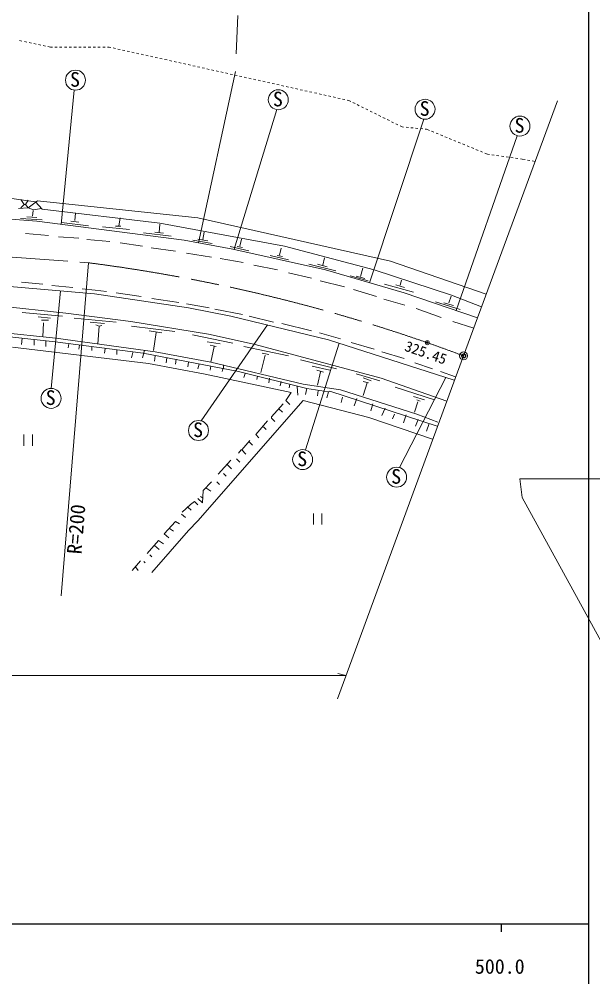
# Model space of a CAD drawing. Units: millimetres, scale not verified. Extents: x 40000 to 680000, y 20000 to 380000.
# Drawn here: x 507666 to 579500, y 198357 to 318217 of the extents above; entities that cross this region are included whole.
import ezdxf
from ezdxf.enums import TextEntityAlignment as Align

# ---------------------------------------------------------------- set-up
doc = ezdxf.new("R2010")
doc.units = ezdxf.units.MM
doc.header["$LTSCALE"] = 1000
doc.header["$PDMODE"] = 32
doc.header["$PDSIZE"] = 500
doc.linetypes.add('CHAIN', pattern=[18.5, 12, -1.5, 3.5, -1.5])
for name, color, linetype, lineweight in [('M-BGD', 7, 'Continuous', 13), ('M-BMK', 2, 'CHAIN', 13), ('M-BMK-SRVR', 3, 'Continuous', 13), ('M-STR-HTXT', 7, 'Continuous', 13), ('M-STR-STRC', 7, 'Continuous', 13), ('M-TTL-BAND', 7, 'Continuous', 25)]:
    doc.layers.add(name, color=color, linetype=linetype, lineweight=lineweight)
doc.layers.add('M-OTRS', color=6, linetype='Continuous')
doc.styles.add('ＭＳ ゴシック', font='')
doc.styles.get('ＭＳ ゴシック').set_extended_font_data('MS Gothic')

msp = doc.modelspace()

# ---------------------------------------------------------------- linework, layer by layer
at = {"layer": 'M-BGD'}
for p, q in [((507729, 315541), (508022, 315479)), ((508316, 315416), (508609, 315354)), ((508903, 315292), (509196, 315230)), ((509489, 315167), (509783, 315105)), ((510076, 315043), (510370, 314980)), ((510663, 314918), (510957, 314856)), ((511250, 314794), (511604, 314718)), ((511604, 314718), (511827, 314718)), ((512127, 314718), (512427, 314718)), ((512727, 314718), (513027, 314718)), ((513327, 314718), (513627, 314718)), ((513927, 314718), (514227, 314718)), ((514527, 314718), (514827, 314718)), ((515127, 314718), (515427, 314718)), ((515727, 314718), (516027, 314718)), ((516327, 314718), (516627, 314718)), ((516927, 314718), (517227, 314718)), ((517527, 314718), (517827, 314718)), ((518127, 314718), (518427, 314718)), ((518727, 314718), (518950, 314718)), ((518950, 314718), (519151, 314674)), ((519444, 314609), (519737, 314543)), ((520029, 314478), (520322, 314413)), ((520615, 314348), (520908, 314283)), ((521201, 314217), (521494, 314152)), ((521786, 314087), (522079, 314022)), ((522372, 313957), (522665, 313891)), ((522958, 313826), (523251, 313761)), ((523543, 313696), (523836, 313631)), ((524129, 313565), (524422, 313500)), ((524715, 313435), (525007, 313370)), ((525300, 313305), (525593, 313239)), ((525886, 313174), (526179, 313109)), ((526472, 313044), (526764, 312978)), ((527057, 312913), (527350, 312848)), ((527643, 312783), (527936, 312718)), ((528229, 312652), (528521, 312587)), ((528814, 312522), (529107, 312457)), ((529400, 312392), (529693, 312326)), ((529986, 312261), (530278, 312196)), ((530571, 312131), (530864, 312066)), ((531157, 312000), (531450, 311935)), ((531743, 311870), (532035, 311805)), ((532328, 311740), (532621, 311674)), ((532914, 311609), (533207, 311544)), ((533500, 311479), (533792, 311414)), ((534085, 311348), (534378, 311283)), ((534671, 311218), (534964, 311153)), ((535256, 311088), (535549, 311022)), ((535842, 310957), (536135, 310892)), ((536428, 310827), (536721, 310762)), ((537013, 310696), (537306, 310631)), ((537599, 310566), (537892, 310501)), ((514546, 309344), (512948, 292526)), ((538185, 310436), (538478, 310370)), ((538770, 310305), (539063, 310240)), ((539356, 310175), (539649, 310110)), ((539942, 310044), (540235, 309979)), ((540527, 309914), (540820, 309849)), ((541113, 309784), (541406, 309718)), ((541699, 309653), (541992, 309588)), ((542284, 309523), (542577, 309458)), ((542870, 309392), (543163, 309327)), ((543456, 309262), (543749, 309197)), ((544041, 309132), (544334, 309066)), ((544627, 309001), (544920, 308936)), ((545213, 308871), (545506, 308806)), ((545798, 308740), (546091, 308675)), ((546384, 308610), (546677, 308545)), ((546970, 308480), (547262, 308414)), ((547555, 308349), (547848, 308284)), ((548141, 308219), (548434, 308154)), ((548727, 308088), (548927, 308044)), ((548927, 308044), (549183, 307917)), ((539946, 306889), (534583, 289416)), ((549452, 307784), (549721, 307650)), ((549989, 307517), (550258, 307384)), ((550527, 307251), (550796, 307118)), ((551065, 306984), (551333, 306851)), ((558318, 305703), (551545, 285214)), ((551602, 306718), (551871, 306585)), ((552140, 306452), (552409, 306318)), ((552677, 306185), (552946, 306052)), ((553215, 305919), (553484, 305785)), ((553753, 305652), (554021, 305519)), ((554290, 305386), (554559, 305253)), ((554828, 305119), (555097, 304986)), ((555365, 304853), (555621, 304726)), ((555621, 304726), (555808, 304709)), ((556106, 304681), (556405, 304654)), ((556704, 304626), (557003, 304598)), ((557301, 304571), (557600, 304543)), ((557899, 304516), (558197, 304488)), ((558496, 304460), (558682, 304443)), ((558682, 304443), (559031, 304300)), ((559308, 304186), (559586, 304072)), ((559864, 303958), (560141, 303845)), ((560419, 303731), (560696, 303617)), ((560974, 303503), (561251, 303389)), ((561529, 303275), (561806, 303161)), ((570011, 303634), (562382, 281743)), ((562084, 303047), (562361, 302933)), ((562639, 302820), (562916, 302706)), ((563194, 302592), (563472, 302478)), ((563749, 302364), (564027, 302250)), ((564304, 302136), (564582, 302022)), ((564859, 301908), (565137, 301795)), ((565414, 301681), (565692, 301567)), ((565969, 301453), (566318, 301310)), ((566318, 301310), (566559, 301276)), ((566856, 301235), (567153, 301193)), ((567450, 301152), (567747, 301111)), ((568045, 301069), (568342, 301028)), ((568639, 300986), (568936, 300945)), ((569233, 300904), (569530, 300862)), ((569827, 300821), (570124, 300779)), ((570422, 300738), (570662, 300704)), ((570662, 300704), (571024, 300637)), ((571318, 300582), (571613, 300527)), ((571908, 300472), (572269, 300405)), ((505825, 295882), (509720, 295374)), ((507857, 295628), (508280, 295035)), ((508280, 295035), (507857, 294612)), ((508280, 295035), (508450, 295035)), ((508788, 295543), (508450, 295035)), ((508450, 295035), (508788, 294612)), ((508788, 294612), (509974, 295459)), ((509720, 295374), (510566, 294443)), ((509974, 295459), (530040, 293342)), ((488214, 294697), (509889, 292919)), ((507603, 294527), (508788, 294612)), ((508788, 294612), (509466, 294358)), ((509331, 293542), (509401, 294277)), ((509466, 294358), (510482, 294527)), ((510566, 294443), (525298, 292665)), ((514715, 293935), (514630, 293003)), ((507825, 293287), (510540, 293092)), ((508628, 293466), (509884, 293412)), ((509889, 292919), (528346, 290548)), ((512980, 292751), (516367, 292346)), ((514150, 292927), (515139, 292824)), ((520303, 293342), (520134, 292326)), ((525277, 292552), (525192, 291536)), ((525298, 292665), (540877, 289786)), ((530040, 293342), (554170, 287923)), ((508450, 291395), (511328, 291141)), ((518102, 292241), (521488, 291903)), ((519710, 292326), (520388, 292326)), ((523216, 291471), (526688, 291047)), ((525725, 291421), (524668, 291544)), ((530663, 290658), (530812, 291577)), ((512598, 290971), (515138, 290802)), ((516154, 290633), (519033, 290379)), ((520303, 290209), (523097, 289786)), ((528346, 290548), (534442, 289447)), ((529404, 290543), (531823, 290145)), ((530053, 290679), (531277, 290474)), ((535494, 290673), (535289, 289786)), ((524198, 289617), (527246, 289193)), ((528600, 288939), (531733, 288431)), ((534104, 289755), (536423, 289240)), ((534442, 289447), (546042, 286823)), ((534977, 289776), (535648, 289630)), ((540471, 289547), (540266, 288660)), ((540877, 289786), (552138, 286823)), ((517086, 283859), (464931, 288262)), ((516335, 287728), (512920, 246034)), ((532834, 288262), (535712, 287754)), ((539080, 288629), (541400, 288114)), ((539954, 288649), (540625, 288504)), ((545914, 288330), (545703, 287415)), ((554170, 287923), (566156, 283787)), ((537067, 287415), (540030, 286823)), ((541385, 286484), (544264, 285807)), ((543946, 287565), (547332, 286719)), ((545022, 287534), (546244, 287216)), ((546042, 286823), (555863, 283944)), ((550406, 286028), (550707, 287063)), ((552138, 286823), (561790, 283690)), ((507942, 285299), (510651, 285045)), ((545364, 285468), (548412, 284706)), ((549121, 286080), (551352, 285446)), ((549865, 286059), (550931, 285778)), ((555561, 285565), (555359, 284914)), ((512846, 284217), (511667, 272006)), ((511752, 284875), (514376, 284621)), ((515562, 284452), (517170, 284283)), ((517170, 284283), (518610, 284113)), ((549513, 284367), (552392, 283521)), ((553408, 285045), (557048, 284029)), ((554847, 284960), (555924, 284620)), ((517086, 283859), (528854, 282081)), ((519795, 283944), (522928, 283521)), ((524282, 283267), (527669, 282759)), ((553323, 283182), (555948, 282420)), ((555863, 283944), (565070, 280835)), ((561470, 282703), (561774, 283554)), ((561790, 283690), (565575, 282209)), ((504216, 282420), (513530, 281404)), ((528600, 282589), (531479, 282081)), ((528854, 282081), (534188, 281065)), ((532156, 281912), (535628, 281235)), ((557387, 281997), (560520, 280896)), ((559808, 282836), (562882, 281868)), ((560838, 282727), (562031, 282368)), ((508026, 281489), (513106, 281065)), ((510058, 280981), (511582, 280811)), ((510482, 280557), (511328, 280557)), ((513530, 281404), (521658, 280388)), ((514546, 280811), (519795, 280303)), ((534188, 281065), (546380, 278102)), ((536474, 281065), (539522, 280303)), ((497612, 279795), (512260, 278271)), ((510736, 280219), (510651, 278441)), ((516578, 280303), (518356, 280134)), ((517255, 279965), (517678, 279795)), ((517678, 279795), (517509, 277594)), ((517678, 279795), (518017, 279880)), ((521658, 280388), (531394, 278779)), ((521742, 279795), (527161, 279118)), ((538760, 279965), (530463, 267942)), ((540538, 280134), (544264, 279203)), ((561959, 280388), (564584, 279541)), ((512175, 277848), (506502, 278441)), ((508026, 278271), (507942, 277509)), ((509550, 278102), (509550, 277425)), ((512260, 278271), (524706, 276578)), ((523944, 279203), (525527, 278976)), ((524803, 279000), (524480, 276727)), ((529362, 278695), (534442, 277679)), ((531394, 278779), (537236, 277509)), ((545280, 278949), (547904, 278187)), ((546380, 278102), (562128, 273022)), ((506841, 277171), (523859, 275139)), ((510990, 277933), (510990, 277255)), ((523182, 276409), (512175, 277848)), ((513868, 277594), (513784, 277086)), ((515223, 277425), (515138, 276917)), ((516747, 277255), (516747, 276747)), ((518440, 277001), (518356, 276409)), ((531225, 277848), (532834, 277594)), ((531564, 277425), (532326, 277255)), ((532072, 277255), (531648, 275308)), ((535797, 277255), (541385, 276070)), ((537236, 277509), (552984, 273276)), ((547723, 277669), (543502, 264301)), ((549259, 277763), (552138, 276917)), ((519880, 276832), (519880, 276239)), ((521912, 276493), (521742, 275816)), ((523351, 276747), (523097, 275816)), ((535120, 274123), (523182, 276409)), ((524706, 276070), (524621, 275393)), ((524706, 276578), (531648, 275308)), ((526145, 275816), (526060, 275223)), ((538455, 276182), (537947, 273980)), ((538083, 276409), (538930, 276239)), ((553069, 276578), (555863, 275731)), ((523859, 275139), (530971, 273784)), ((527330, 275647), (527246, 275054)), ((528854, 275308), (528770, 274715)), ((530209, 275054), (530040, 274461)), ((531648, 274800), (531564, 274292)), ((531648, 275308), (543248, 272514)), ((533257, 274969), (533257, 274461)), ((542909, 275562), (547383, 274443)), ((544348, 274800), (546550, 274292)), ((557218, 275223), (559419, 274461)), ((530971, 273784), (541724, 271498)), ((533172, 274461), (533088, 274123)), ((533257, 274461), (533172, 274461)), ((543671, 272006), (535120, 274123)), ((535966, 273869), (535797, 273361)), ((537490, 273530), (537406, 273107)), ((544941, 274292), (545788, 274038)), ((545398, 274069), (545011, 272415)), ((552844, 272967), (549860, 273840)), ((550727, 273306), (551743, 272967)), ((561080, 273360), (555270, 262100)), ((560435, 274123), (562298, 273445)), ((539014, 273276), (538930, 272683)), ((540454, 272853), (540369, 272345)), ((541554, 272514), (541470, 272091)), ((542486, 272260), (542570, 271159)), ((543248, 272514), (547904, 271837)), ((550727, 272883), (551405, 272713)), ((551235, 272713), (550727, 271105)), ((552984, 273276), (561197, 270397)), ((554762, 272175), (559673, 270567)), ((541724, 271498), (541046, 270482)), ((543671, 272006), (543502, 271244)), ((546380, 271583), (543671, 272006)), ((545110, 271752), (545026, 271075)), ((546380, 271583), (546211, 270821)), ((546550, 271667), (546380, 271583)), ((560012, 267265), (546550, 271667)), ((547904, 271837), (557472, 268789)), ((548158, 270905), (547989, 270228)), ((557048, 270990), (558403, 270567)), ((543248, 270482), (530040, 255411)), ((540708, 270059), (539268, 268450)), ((541046, 270482), (541554, 269974)), ((551460, 268365), (543248, 270482)), ((549936, 270736), (549598, 269805)), ((551968, 270059), (551714, 269212)), ((557573, 270339), (557160, 269040)), ((557472, 270567), (557895, 270397)), ((540200, 269466), (540623, 269043)), ((553492, 269551), (553069, 268619)), ((554678, 268789), (554424, 268196)), ((556117, 268704), (555778, 267688)), ((557472, 268789), (560096, 267773)), ((538760, 267942), (537321, 266249)), ((539268, 268450), (539268, 268281)), ((539268, 268281), (539692, 267857)), ((559419, 265656), (551460, 268365)), ((557641, 268111), (557302, 267265)), ((558996, 267603), (558657, 266672)), ((508273, 266219), (508273, 264819)), ((509323, 264819), (509323, 266219)), ((537321, 266249), (537660, 265825)), ((538252, 267180), (538591, 266841)), ((536559, 265487), (535543, 264301)), ((536474, 265317), (536898, 264894)), ((535120, 263878), (535458, 264301)), ((535458, 264301), (535543, 264301)), ((535543, 264301), (536051, 263793)), ((534188, 263031), (532580, 261253)), ((534866, 263201), (535289, 262777)), ((533257, 261338), (533596, 260999)), ((533765, 262439), (534273, 261931)), ((531733, 260322), (530717, 259221)), ((532410, 260322), (532749, 259983)), ((570368, 260668), (661093, 260668)), ((570643, 258368), (570368, 260668)), ((530717, 259221), (530632, 257697)), ((531056, 259560), (531648, 259137)), ((529278, 257613), (529616, 257867)), ((529616, 257867), (530040, 257443)), ((530632, 257697), (530040, 258205)), ((530378, 258459), (530632, 258290)), ((593553, 216568), (570643, 258368)), ((528092, 256512), (529142, 257454)), ((528802, 257149), (529193, 256766)), ((529142, 257454), (529278, 257613)), ((527246, 255327), (525806, 253803)), ((527754, 255073), (527246, 255327)), ((528008, 256258), (528516, 255835)), ((530040, 255411), (528854, 254226)), ((544529, 256355), (544529, 254955)), ((545579, 254955), (545579, 256355)), ((528854, 254226), (524282, 248977)), ((526484, 254480), (526992, 254141)), ((525129, 252956), (523690, 251347)), ((525722, 252533), (525129, 252956)), ((525806, 253803), (526399, 253295)), ((524621, 252363), (525214, 251855)), ((524028, 251178), (524282, 250924)), ((522843, 250416), (521827, 249231)), ((522250, 249654), (522589, 249231)), ((523266, 250331), (523436, 250162))]:
    msp.add_line(p, q, dxfattribs=at)
for centre, radius in [((514716, 310582), 1250), ((540116, 308127), 1250), ((558489, 306942), 1250), ((570374, 304830), 1250), ((558775, 277720), 100), ((558775, 277720), 80), ((558775, 277720), 60), ((558775, 277720), 40), ((558775, 277720), 20), ((558775, 277720), 20), ((511667, 270756), 1250), ((530125, 266739), 1250), ((543163, 263098), 1250), ((554932, 260897), 1250)]:
    msp.add_circle(centre, radius, dxfattribs=at)
msp.add_point((558775, 277720), dxfattribs=at)
at = {"layer": 'M-BMK'}
msp.add_line((464888, 291527), (516335, 287728), dxfattribs=at)
msp.add_arc((489689, 79742), 209686, 69.44268, 82.69925, dxfattribs=at)
at = {"layer": 'M-BMK-SRVR'}
for p, q in [((563319, 276075), (575055, 307977)), ((547534, 233168), (563319, 276075))]:
    msp.add_line(p, q, dxfattribs=at)
msp.add_circle((563319, 276075), 500, dxfattribs=at)
msp.add_point((563319, 276075), dxfattribs=at)
at = {"layer": 'M-OTRS'}
msp.add_point((563319, 276075), dxfattribs=at)
at = {"layer": 'M-STR-HTXT'}
for p, q in [((548587, 236052), (547587, 236320)), ((394819, 236052), (548587, 236052))]:
    msp.add_line(p, q, dxfattribs=at)
at = {"layer": 'M-STR-STRC'}
for p, q in [((535035, 318657), (534830, 313883)), ((534735, 311659), (530141, 290224))]:
    msp.add_line(p, q, dxfattribs=at)
at = {"layer": 'M-TTL-BAND'}
for p, q in [((579000, 20000), (579000, 370000)), ((40000, 205000), (579000, 205000)), ((568000, 205000), (568000, 204000))]:
    msp.add_line(p, q, dxfattribs=at)

# ---------------------------------------------------------------- texts
at = {"layer": 'M-BGD', "style": 'ＭＳ ゴシック'}
for p in [(514037, 309209), (539437, 306753), (557810, 305568), (569695, 303456), (510988, 269382), (529446, 265365), (542485, 261724), (554253, 259523)]:
    msp.add_text('S', height=1833, dxfattribs=at).set_placement(p, align=Align.BOTTOM_LEFT)
for s, height, rotation, p in [('325.45', 1320, 340.731, (555698, 276375)), ('R=200', 1833, 85.317, (516007, 251158))]:
    msp.add_text(s, height=height, rotation=rotation, dxfattribs=at).set_placement(p, align=Align.BOTTOM_LEFT)
at = {"layer": 'M-TTL-BAND', "style": 'ＭＳ ゴシック'}
msp.add_text('500.0', height=1833, dxfattribs=at).set_placement((567844, 198195), align=Align.BOTTOM_CENTER)

doc.saveas('drawing.dxf')
